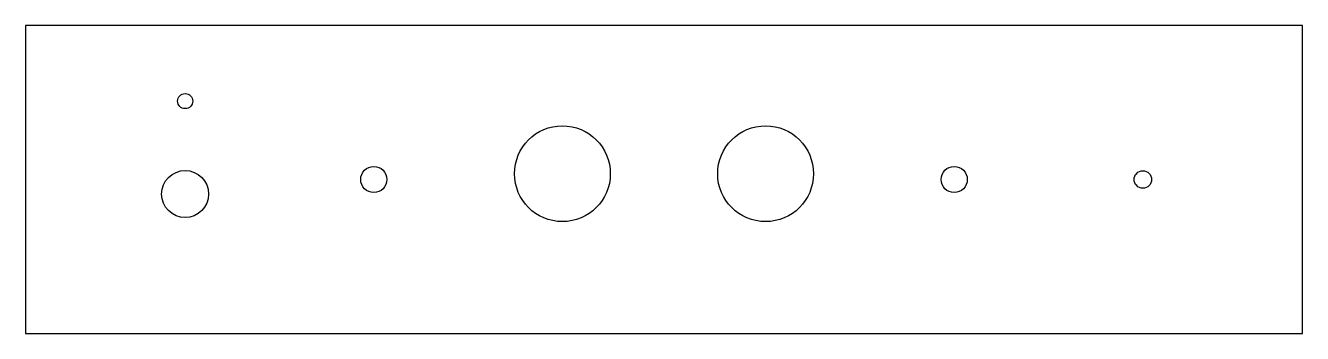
# Model space of a CAD drawing. Header units: metres. Extents: x 0 to 440, y 0 to 106.
import ezdxf

# ---------------------------------------------------------------- set-up
doc = ezdxf.new("R2010")
doc.units = ezdxf.units.M

msp = doc.modelspace()

# ---------------------------------------------------------------- linework, layer by layer
msp.add_lwpolyline([(0, 0), (440, 0), (440, 106), (0, 106)], close=True)
for centre, radius in [((55, 80), 2.6), ((185, 55), 16.5), ((255, 55), 16.5), ((120, 53), 4.5), ((320, 53), 4.5), ((55, 48), 8.1), ((385, 53), 3)]:
    msp.add_circle(centre, radius)

doc.saveas('drawing.dxf')
